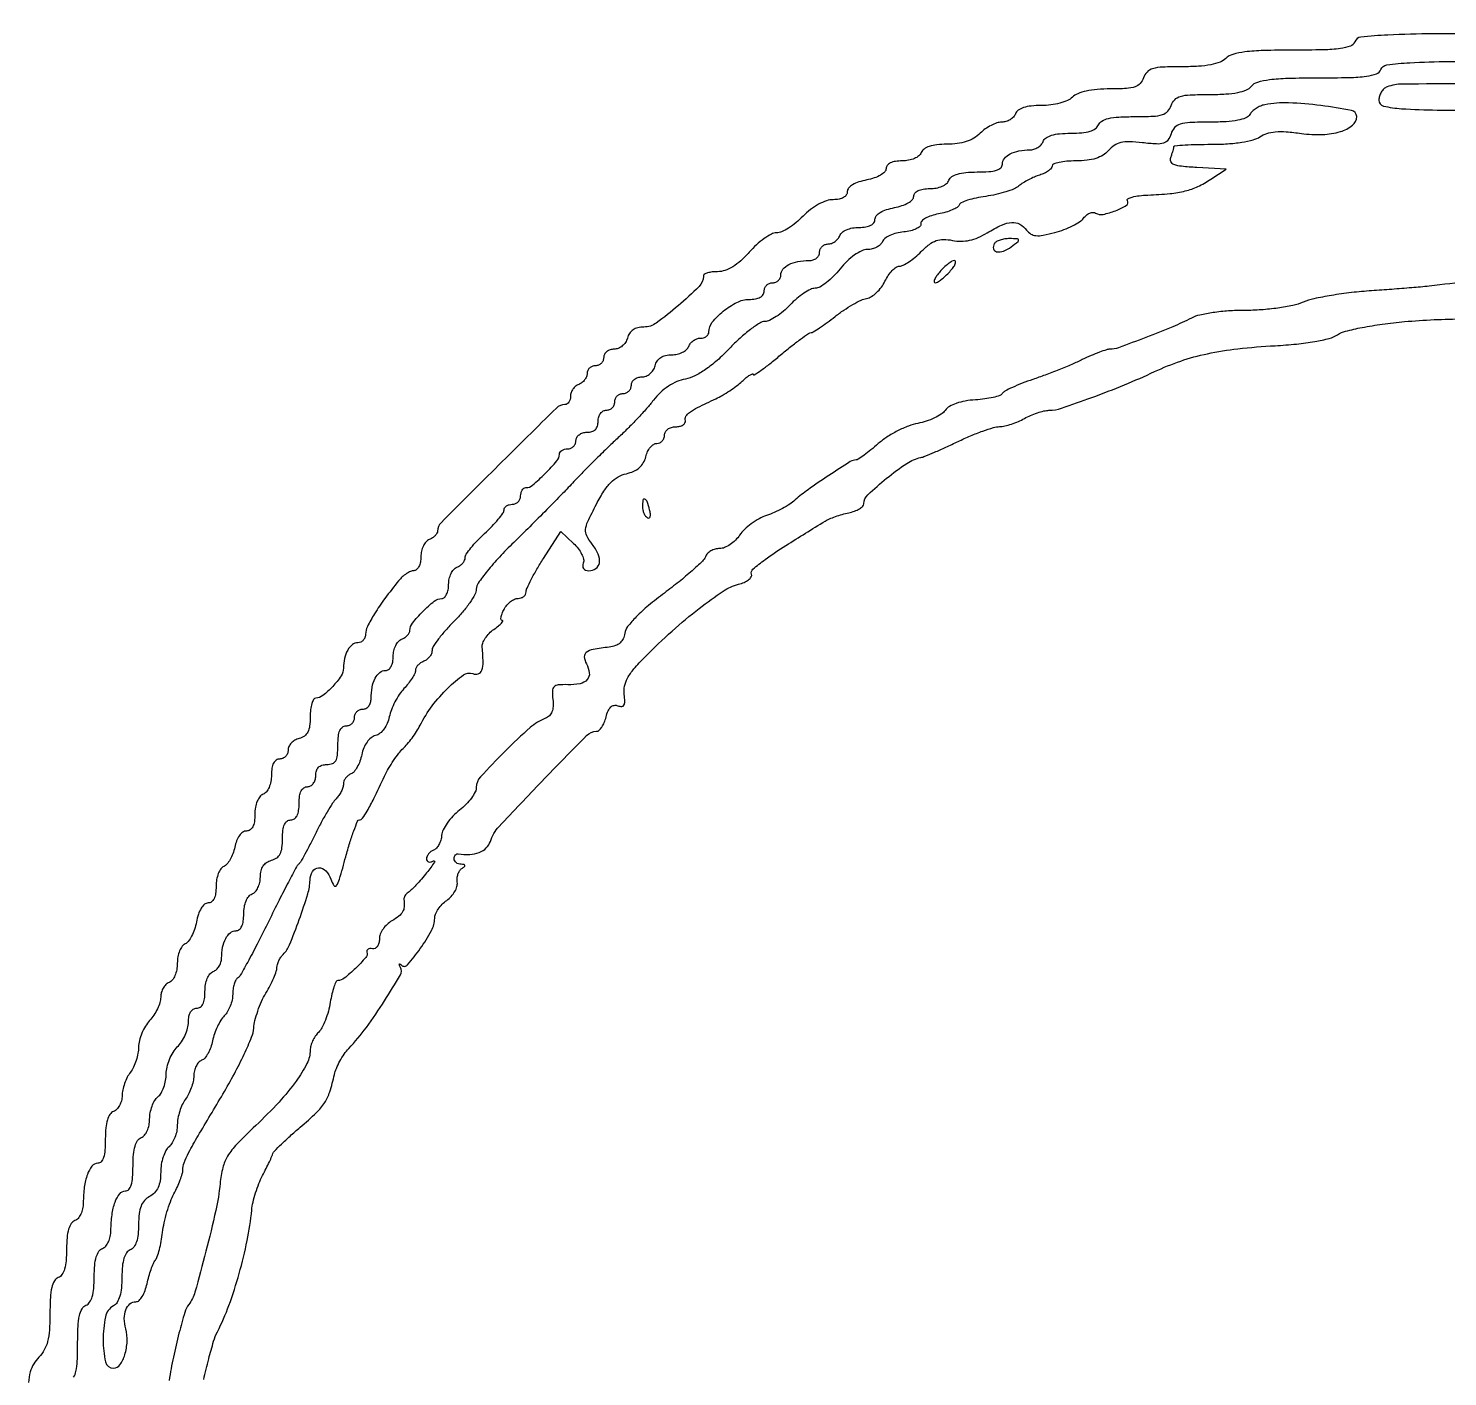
# Model space of a CAD drawing. Extents: x 166 to 1835, y 45 to 1905.
# Drawn here: x 172.1 to 428.4, y 1601.5 to 1844.9 of the extents above; entities that cross this region are included whole.
import ezdxf

# ---------------------------------------------------------------- set-up
doc = ezdxf.new("R2010")
doc.units = 0

msp = doc.modelspace()

# ---------------------------------------------------------------- linework, layer by layer
for points in [[(443.178417, 1844, 0.001398), (425.83474, 1843.951503, 0.010483), (417.618287, 1843.733242, 0.01409), (412.766876, 1843.365278, 0.282286), (411.638374, 1842.5, -0.218145), (410.858859, 1841.736794, -0.053019), (409.064414, 1841.29894, -0.027897), (405.997675, 1841.060449, -0.005458), (400.459956, 1841, 0.006581), (395.149956, 1840.930102, 0.024251), (391.803542, 1840.679264, 0.038172), (389.6108, 1840.235651, 0.128062), (388.357143, 1839.5, -0.107362), (387.315633, 1838.830227, -0.042287), (385.664848, 1838.367903, -0.032143), (383.423228, 1838.087869, -0.015005), (380.495959, 1838, 0.00954), (376.936217, 1837.932075, 0.060146), (375.147058, 1837.646451, 0.129068), (374.129863, 1837.043374, 0.118444), (373.5, 1836, -0.107793), (372.912102, 1834.978167, -0.128704), (371.984072, 1834.372864, -0.067613), (370.411838, 1834.075491, -0.012979), (367.504041, 1834, 0.020072), (365.123779, 1833.904407, 0.033752), (363.146493, 1833.610106, 0.041062), (361.616745, 1833.141399, 0.101852), (360.642857, 1832.5, -0.095142), (359.777007, 1831.913108, -0.036112), (358.391856, 1831.432801, -0.033602), (356.745482, 1831.108638, -0.031818), (355.040044, 1831, 0.024552), (353.204865, 1830.909833, 0.05307), (351.8225, 1830.623526, 0.074885), (350.872832, 1830.1533, 0.149892), (350.361626, 1829.5, -0.098143), (350.000393, 1828.926463, -0.066864), (349.399034, 1828.440625, -0.064008), (348.659707, 1828.112085, -0.07271), (347.893011, 1828, 0.081177), (347.024515, 1827.858061, 0.037663), (345.968572, 1827.4125, 0.036026), (344.904983, 1826.765372, 0.041718), (344, 1826, -0.063023), (342.870172, 1825.124004, -0.053414), (341.494131, 1824.498054, -0.047422), (339.862424, 1824.123882, -0.032672), (337.968615, 1824, 0.02532), (336.172929, 1823.909008, 0.053428), (334.809735, 1823.621285, 0.074685), (333.868725, 1823.15053, 0.148946), (333.361626, 1822.5, -0.134491), (332.929198, 1821.911606, -0.065461), (332.122682, 1821.429364, -0.056246), (331.068403, 1821.108095, -0.045886), (329.893011, 1821, 0.03711), (328.682759, 1820.910051, 0.074931), (327.770809, 1820.629994, 0.109615), (327.205325, 1820.185752, 0.173341), (327, 1819.611291, -0.197124), (326.756629, 1819.017975, -0.065953), (326.001714, 1818.431396, -0.051945), (324.878093, 1817.922788, -0.033967), (323.5, 1817.565978, 0.033062), (322.078104, 1817.200565, 0.056345), (320.964347, 1816.68948, 0.075152), (320.241972, 1816.089857, 0.184027), (320, 1815.454687, -0.150104), (319.817383, 1814.860091, -0.1139), (319.314562, 1814.393534, -0.084108), (318.511193, 1814.097216, -0.046419), (317.466296, 1814, 0.08319), (316.245865, 1813.795529, 0.04251), (314.82152, 1813.164632, 0.038767), (313.355333, 1812.205226, 0.034973), (312, 1811, -0.028622), (310.741375, 1809.851844, -0.03052), (309.385506, 1808.88125, -0.032047), (308.125873, 1808.19933, -0.108452), (307.217703, 1808, 0.122512), (306.301636, 1807.772122, 0.032009), (305.001116, 1806.971875, 0.030554), (303.591472, 1805.839623, 0.027095), (302.269333, 1804.5, -0.028389), (300.763889, 1802.982512, -0.045203), (299.30092, 1801.888086, -0.05418), (297.901037, 1801.22275, -0.084053), (296.585334, 1801, 0.029412), (295.594819, 1800.941683, 0.045886), (294.759442, 1800.76422, 0.05787), (294.176585, 1800.506278, 0.265633), (294, 1800.197346, -0.199287), (293.217552, 1798.312198, -0.019055), (289.484608, 1794.863429, -0.020658), (285.494034, 1791.724981, -0.157566), (283.250579, 1791, 0.058797), (282.164897, 1790.871887, 0.090034), (281.299827, 1790.491263, 0.098174), (280.674543, 1789.860445, 0.08256), (280.289749, 1789, -0.081717), (279.948101, 1788.232588, -0.073995), (279.368896, 1787.584907, -0.076311), (278.645137, 1787.149974, -0.097502), (277.883369, 1787, 0.078143), (277.163903, 1786.886866, 0.090403), (276.55324, 1786.559375, 0.100781), (276.144994, 1786.072067, 0.124756), (276, 1785.5, -0.099038), (275.885486, 1784.927543, -0.097945), (275.559375, 1784.440625, -0.097945), (275.072457, 1784.114514, -0.099038), (274.5, 1784, 0.091732), (273.92737, 1783.894051, 0.095925), (273.440625, 1783.590803, 0.099462), (273.114899, 1783.13847, 0.106859), (273, 1782.606989, -0.096313), (272.888097, 1782.031441, -0.06686), (272.559375, 1781.454091, -0.064359), (272.073431, 1780.962529, -0.074185), (271.5, 1780.638374, 0.081035), (270.926585, 1780.303843, 0.065663), (270.440625, 1779.782009, 0.06652), (270.112085, 1779.159833, 0.088478), (270, 1778.531385, -0.063004), (269.925925, 1777.945863, -0.081089), (269.708267, 1777.449844, -0.098264), (269.385618, 1777.117923, -0.152072), (269.006865, 1777, 0.196625), (267.480271, 1776.375525, 0.001302), (257.027481, 1766.05161, 0.001293), (246.624857, 1755.670044, 0.198504), (246, 1754.158145, -0.133021), (245.890691, 1753.754545, -0.062549), (245.559375, 1753.322243, -0.055469), (245.073737, 1752.928625, -0.051017), (244.5, 1752.638374, 0.125259), (243.925762, 1752.232199, 0.06413), (243.440625, 1751.488259, 0.057561), (243.111542, 1750.542288, 0.055002), (243, 1749.531385, -0.048504), (242.905801, 1748.56263, -0.068504), (242.624658, 1747.743594, -0.088688), (242.210155, 1747.191919, -0.189603), (241.722241, 1747, 0.105088), (241.128503, 1746.873817, 0.040783), (240.387353, 1746.468601, 0.038102), (239.629962, 1745.883181, 0.03839), (238.972241, 1745.190981, 0.011967), (236.504029, 1742.00538, 0.020274), (234.613701, 1739.21069, 0.021618), (233.327918, 1736.917069, 0.117463), (233, 1735.540493, -0.089226), (232.894201, 1734.952337, -0.095086), (232.590803, 1734.45252, -0.099874), (232.138424, 1734.118129, -0.109801), (231.606989, 1734, 0.17167), (230.614007, 1733.648717, 0.093632), (229.76724, 1732.651574, 0.07435), (229.19363, 1731.167748, 0.055169), (229, 1729.418213, -0.149456), (228.567634, 1728.004054, -0.03798), (227.061581, 1726.100554, -0.037354), (225.300641, 1724.457286, -0.170672), (224, 1724, 0.272829), (223.614645, 1723.772817, 0.054561), (223.29375, 1723.006135, 0.043907), (223.072586, 1721.912992, 0.027974), (223, 1720.616631, -0.030283), (222.899176, 1718.953436, -0.088252), (222.563573, 1717.857432, -0.121928), (221.947986, 1717.149655, -0.089365), (221, 1716.710251, 0.070024), (220.235545, 1716.391003, 0.069688), (219.5875, 1715.872748, 0.075597), (219.150168, 1715.241886, 0.114309), (219, 1714.59362, -0.093023), (218.885834, 1713.985284, -0.096327), (218.559375, 1713.468126, -0.099226), (218.072328, 1713.122, -0.105398), (217.5, 1713, 0.149554), (216.856373, 1712.803082, 0.125312), (216.379623, 1712.267831, 0.083878), (216.090779, 1711.369109, 0.035916), (216, 1710.106989, -0.045886), (215.891905, 1708.931597, -0.056246), (215.570636, 1707.877318, -0.065461), (215.088394, 1707.070802, -0.134491), (214.5, 1706.638374, 0.136118), (213.901561, 1706.195612, 0.067387), (213.421176, 1705.373225, 0.056447), (213.105577, 1704.28116, 0.042163), (213, 1703.031385, -0.032745), (212.91142, 1701.680251, -0.083989), (212.624232, 1700.746948, -0.130059), (212.141194, 1700.201474, -0.147905), (211.475, 1700, 0.158685), (210.827513, 1699.789199, 0.079586), (210.214333, 1699.172412, 0.06329), (209.703728, 1698.231543, 0.04338), (209.362786, 1697.063928, -0.038474), (209.035577, 1695.901139, -0.041622), (208.540403, 1694.833893, -0.045587), (207.962068, 1694.004161, -0.126813), (207.387786, 1693.595313, 0.151892), (206.855248, 1693.175236, 0.057587), (206.407662, 1692.328735, 0.050212), (206.102575, 1691.230616, 0.042689), (206, 1690.031385, -0.033428), (205.911778, 1688.713264, -0.078601), (205.630031, 1687.770969, -0.120551), (205.16734, 1687.207338, -0.162275), (204.545313, 1687, 0.182447), (203.913431, 1686.761492, 0.075149), (203.31527, 1686.049791, 0.056813), (202.806662, 1684.956455, 0.034129), (202.447017, 1683.569269, -0.033763), (202.097393, 1682.216668, -0.038875), (201.580718, 1680.988312, -0.042533), (200.98512, 1680.040181, -0.140537), (200.401704, 1679.600654, 0.147045), (199.864107, 1679.184795, 0.058997), (199.411751, 1678.361732, 0.051576), (199.103718, 1677.297011, 0.044669), (199, 1676.138374, -0.044998), (198.892486, 1674.946136, -0.056315), (198.572561, 1673.883287, -0.065923), (198.090757, 1673.073188, -0.134855), (197.5, 1672.638374, 0.106206), (196.926322, 1672.264134, 0.066569), (196.440625, 1671.622851, 0.062299), (196.111962, 1670.825173, 0.066697), (196, 1669.989571, -0.074659), (195.857598, 1669.0412, -0.036141), (195.4125, 1667.894768, -0.034821), (194.76545, 1666.743938, -0.042078), (194, 1665.769625, 0.05165), (193.234255, 1664.755654, 0.036608), (192.5875, 1663.483769, 0.037103), (192.145082, 1662.162332, 0.062305), (192, 1661.002568, -0.046637), (191.892952, 1659.857394, -0.031257), (191.568717, 1658.581768, -0.031484), (191.094484, 1657.374677, -0.052615), (190.531803, 1656.44113, 0.046049), (189.967092, 1655.531386, 0.03055), (189.485547, 1654.40005, 0.030739), (189.150234, 1653.233414, 0.051164), (189.031803, 1652.218615, -0.060383), (188.907899, 1651.303368, -0.059313), (188.568717, 1650.438304, -0.064632), (188.076312, 1649.750377, -0.114006), (187.5, 1649.361626, 0.153735), (186.836327, 1648.834217, 0.0754), (186.36812, 1647.849181, 0.051552), (186.087059, 1646.389195, 0.021796), (186, 1644.393011, -0.018361), (185.925779, 1642.372579, -0.057973), (185.671274, 1641.043897, -0.105964), (185.236701, 1640.278188, -0.214043), (184.616631, 1640, 0.231553), (183.589385, 1639.497324, 0.07795), (182.759826, 1637.996848, 0.055374), (182.204576, 1635.716223, 0.030764), (182.013655, 1632.856989, -0.052597), (181.897005, 1631.803358, -0.056117), (181.563386, 1630.821278, -0.062899), (181.075436, 1630.051946, -0.129093), (180.5, 1629.638374, 0.155974), (179.830833, 1629.101807, 0.075505), (179.363725, 1628.095948, 0.050637), (179.085405, 1626.59075, 0.020416), (179, 1624.5, -0.020416), (178.914595, 1622.40925, -0.050637), (178.636275, 1620.904052, -0.075505), (178.169167, 1619.898193, -0.155974), (177.5, 1619.361626, 0.172846), (176.797761, 1618.759595, 0.073106), (176.338054, 1617.587643, 0.04369), (176.075561, 1615.732186, 0.013304), (176, 1612.893011, -0.015906), (175.904015, 1609.876559, -0.046169), (175.580307, 1607.816934, -0.065185), (174.972061, 1606.286764, -0.069326), (174, 1605, 0.066227), (173.061602, 1603.773602, 0.061388), (172.447183, 1602.313255, 0.047795), (172.106349, 1600.441417, 0.021152)], [(180.27061, 1601.361556, 0.087127), (180.695903, 1602.405334, 0.042914), (180.935201, 1604.274559, 0.010388), (181, 1607.393011, -0.011668), (181.07289, 1610.515989, -0.04136), (181.331167, 1612.501667, -0.071323), (181.788397, 1613.737265, -0.178759), (182.5, 1614.361626, 0.155974), (183.169167, 1614.898193, 0.075505), (183.636275, 1615.904052, 0.050637), (183.914595, 1617.40925, 0.020416), (184, 1619.5, -0.020416), (184.085405, 1621.59075, -0.050637), (184.363725, 1623.095948, -0.075505), (184.830833, 1624.101807, -0.155974), (185.5, 1624.638374, 0.129093), (186.075436, 1625.051946, 0.062899), (186.563386, 1625.821278, 0.056117), (186.897005, 1626.803358, 0.052597), (187.013655, 1627.856989, -0.030764), (187.204576, 1630.716223, -0.055374), (187.759826, 1632.996848, -0.07795), (188.589385, 1634.497324, -0.231553), (189.616631, 1635, 0.217465), (190.239736, 1635.28446, 0.104875), (190.673678, 1636.068904, 0.056659), (190.926708, 1637.43533, 0.017478), (191, 1639.531385, -0.02066), (191.085702, 1641.604631, -0.050807), (191.364513, 1643.101481, -0.075496), (191.83182, 1644.103484, -0.155561), (192.5, 1644.638374, 0.133108), (193.078648, 1645.061222, 0.063498), (193.562709, 1645.853869, 0.055829), (193.889582, 1646.874737, 0.049624), (194, 1647.984544, -0.047994), (194.110843, 1649.13663, -0.041442), (194.440625, 1650.306943, -0.043501), (194.924804, 1651.323631, -0.086885), (195.5, 1652, 0.089397), (196.075355, 1652.683429, 0.043142), (196.559375, 1653.724485, 0.040938), (196.889143, 1654.929421, 0.046361), (197, 1656.122445, -0.058398), (197.146283, 1657.370636, -0.038971), (197.5875, 1658.742218, -0.039057), (198.234049, 1660.023889, -0.060101), (199, 1661, 0.053359), (199.765647, 1661.949173, 0.038504), (200.4125, 1663.146875, 0.03911), (200.854738, 1664.396892, 0.065559), (201, 1665.5, -0.04716), (201.09863, 1666.543379, -0.088208), (201.4, 1667.333333, -0.118484), (201.88002, 1667.822179, -0.140575), (202.5, 1668, 0.152856), (203.150444, 1668.203606, 0.126816), (203.626294, 1668.755231, 0.082094), (203.911547, 1669.691694, 0.032976), (204, 1671.031385, -0.042163), (204.105577, 1672.28116, -0.056447), (204.421176, 1673.373225, -0.067387), (204.901561, 1674.195612, -0.136118), (205.5, 1674.638374, 0.09438), (206.07349, 1674.993631, 0.066826), (206.559375, 1675.576941, 0.064712), (206.887878, 1676.289777, 0.075792), (207, 1677.025201, -0.046466), (207.183713, 1678.997784, -0.074377), (207.737509, 1680.592645, -0.099659), (208.57872, 1681.630016, -0.174432), (209.606989, 1682, 0.176029), (210.190566, 1682.212022, 0.111223), (210.635118, 1682.794035, 0.073722), (210.912101, 1683.744479, 0.034111), (211, 1685.031385, -0.042163), (211.105577, 1686.28116, -0.056447), (211.421176, 1687.373225, -0.067387), (211.901561, 1688.195612, -0.136118), (212.5, 1688.638374, 0.12349), (213.074172, 1689.041508, 0.064447), (213.559375, 1689.775342, 0.058029), (213.888415, 1690.706833, 0.055966), (214, 1691.700608, -0.056491), (214.126348, 1692.815342, -0.090445), (214.503658, 1693.692743, -0.099856), (215.133358, 1694.32222, -0.082786), (216, 1694.710251, 0.089365), (216.947986, 1695.149655, 0.121928), (217.563573, 1695.857432, 0.088252), (217.899176, 1696.953436, 0.030283), (218, 1698.616631, -0.027079), (218.083359, 1700.154667, -0.077408), (218.360836, 1701.186105, -0.129037), (218.834785, 1701.779489, -0.161425), (219.5, 1702, 0.152103), (220.148955, 1702.202091, 0.12651), (220.625, 1702.75, 0.082504), (220.911037, 1703.677925, 0.033607), (221, 1705, -0.033607), (221.088963, 1706.322075, -0.082504), (221.375, 1707.25, -0.12651), (221.851045, 1707.797909, -0.152103), (222.5, 1708, 0.130775), (223.075754, 1708.153209, 0.10214), (223.5625, 1708.583333, 0.08892), (223.888136, 1709.230589, 0.072314), (224, 1710, -0.072254), (224.126841, 1710.873159, -0.124864), (224.5, 1711.5, -0.124864), (225.126841, 1711.873159, -0.072254), (226, 1712, 0.087745), (227.002462, 1712.177287, 0.177212), (227.607143, 1712.6875, 0.10769), (227.917816, 1713.67572, 0.022514), (228, 1715.5, -0.025511), (228.081893, 1717.104033, -0.075863), (228.357143, 1718.166667, -0.129352), (228.830552, 1718.773926, -0.164293), (229.5, 1719, 0.099038), (230.072457, 1719.114514, 0.097945), (230.559375, 1719.440625, 0.097945), (230.885486, 1719.927543, 0.099038), (231, 1720.5, -0.099038), (231.114514, 1721.072457, -0.097945), (231.440625, 1721.559375, -0.097945), (231.927543, 1721.885486, -0.099038), (232.5, 1722, 0.127041), (233.072049, 1722.147731, 0.100761), (233.559375, 1722.563475, 0.089645), (233.886981, 1723.185377, 0.076657), (234, 1723.918213, -0.044447), (234.181156, 1725.952071, -0.074217), (234.730114, 1727.576793, -0.101077), (235.569989, 1728.625071, -0.175225), (236.606989, 1729, 0.162974), (237.163881, 1729.186471, 0.105769), (237.612426, 1729.704301, 0.078788), (237.903662, 1730.512622, 0.047177), (238, 1731.531385, -0.055002), (238.111542, 1732.542288, -0.057561), (238.440625, 1733.488259, -0.06413), (238.925762, 1734.232199, -0.125259), (239.5, 1734.638374, 0.054073), (240.073676, 1734.933, 0.057096), (240.559375, 1735.33925, 0.063801), (240.890058, 1735.790193, 0.127003), (241, 1736.216042, -0.16976), (241.468438, 1737.555985, -0.027837), (243.324082, 1739.636671, -0.027951), (245.4007, 1741.498665, -0.166836), (246.75, 1741.982723, 0.191531), (247.227504, 1742.180288, 0.086223), (247.632812, 1742.738519, 0.066765), (247.907899, 1743.561315, 0.047365), (248, 1744.531385, -0.055002), (248.111542, 1745.542288, -0.057561), (248.440625, 1746.488259, -0.06413), (248.925762, 1747.232199, -0.125259), (249.5, 1747.638374, 0.061798), (250.073549, 1747.944184, 0.060555), (250.559375, 1748.382688, 0.065893), (250.888948, 1748.881367, 0.113584), (251, 1749.363914, -0.150391), (251.19247, 1749.989341, -0.019775), (252.028125, 1751.119635, -0.021518), (253.159699, 1752.411873, -0.016505), (254.5, 1753.726033, 0.014822), (255.840446, 1755.031517, 0.019814), (256.971875, 1756.297462, 0.017379), (257.816859, 1757.397592, 0.156309), (258, 1757.969109, -0.143992), (258.11561, 1758.362231, -0.099485), (258.440625, 1758.697176, -0.083873), (258.926617, 1758.922874, -0.066954), (259.5, 1759, 0.099038), (260.072457, 1759.114514, 0.097945), (260.559375, 1759.440625, 0.097945), (260.885486, 1759.927543, 0.099038), (261, 1760.5, -0.061768), (261.071128, 1761.073566, -0.080164), (261.280398, 1761.559375, -0.09778), (261.590495, 1761.88455, -0.154765), (261.954545, 1762, 0.179479), (263.1722, 1762.451636, 0.018763), (265.442421, 1764.557579, 0.018763), (267.548364, 1766.8278, 0.179479), (268, 1768.045455, -0.154765), (268.11545, 1768.409505, -0.09778), (268.440625, 1768.719602, -0.080164), (268.926434, 1768.928872, -0.061768), (269.5, 1769, 0.099038), (270.072457, 1769.114514, 0.097945), (270.559375, 1769.440625, 0.097945), (270.885486, 1769.927543, 0.099038), (271, 1770.5, -0.130775), (271.153209, 1771.075754, -0.10214), (271.583333, 1771.5625, -0.08892), (272.230589, 1771.888136, -0.072314), (273, 1772, 0.072254), (273.873159, 1772.126841, 0.124864), (274.5, 1772.5, 0.124864), (274.873159, 1773.126841, 0.072254), (275, 1774, -0.072314), (275.111864, 1774.769411, -0.08892), (275.4375, 1775.416667, -0.10214), (275.924246, 1775.846791, -0.130775), (276.5, 1776, 0.099038), (277.072457, 1776.114514, 0.097945), (277.559375, 1776.440625, 0.097945), (277.885486, 1776.927543, 0.099038), (278, 1777.5, -0.099038), (278.114514, 1778.072457, -0.097945), (278.440625, 1778.559375, -0.097945), (278.927543, 1778.885486, -0.099038), (279.5, 1779, 0.099038), (280.072457, 1779.114514, 0.097945), (280.559375, 1779.440625, 0.097945), (280.885486, 1779.927543, 0.099038), (281, 1780.5, -0.124756), (281.144994, 1781.072067, -0.100781), (281.55324, 1781.559375, -0.090403), (282.163903, 1781.886866, -0.078143), (282.883369, 1782, 0.097502), (283.645137, 1782.149974, 0.076311), (284.368896, 1782.584907, 0.073995), (284.948101, 1783.232588, 0.081717), (285.289749, 1784, -0.082786), (285.67778, 1784.866642, -0.099856), (286.307257, 1785.496342, -0.090445), (287.184658, 1785.873652, -0.056491), (288.299392, 1786, 0.055966), (289.293167, 1786.111585, 0.058029), (290.224658, 1786.440625, 0.064447), (290.958492, 1786.925828, 0.12349), (291.361626, 1787.5, -0.081035), (291.696157, 1788.073415, -0.065663), (292.217991, 1788.559375, -0.06652), (292.840167, 1788.887915, -0.088478), (293.468615, 1789, 0.070733), (294.053864, 1789.083209, 0.086296), (294.550156, 1789.325784, 0.100243), (294.881957, 1789.686128, 0.136938), (295, 1790.109053, -0.170355), (295.615538, 1791.86326, -0.05379), (297.602121, 1793.861733, -0.053485), (300.067869, 1795.456285, -0.115735), (302.25, 1795.982723, 0.039797), (303.428254, 1796.084107, 0.0849), (304.288787, 1796.383466, 0.121551), (304.809465, 1796.864739, 0.146737), (305, 1797.5, -0.099038), (305.114514, 1798.072457, -0.097945), (305.440625, 1798.559375, -0.097945), (305.927543, 1798.885486, -0.099038), (306.5, 1799, 0.091732), (307.07263, 1799.105949, 0.095925), (307.559375, 1799.409197, 0.099462), (307.885101, 1799.86153, 0.106859), (308, 1800.393011, -0.175225), (308.374929, 1801.430011, -0.101077), (309.423207, 1802.269886, -0.074217), (311.047929, 1802.818844, -0.044447), (313.081787, 1803, 0.076657), (313.814623, 1803.113019, 0.089645), (314.436525, 1803.440625, 0.100761), (314.852269, 1803.927951, 0.127041), (315, 1804.5, -0.101174), (315.117025, 1805.072412, -0.098422), (315.449844, 1805.559375, -0.097427), (315.946902, 1805.885603, -0.096942), (316.531385, 1806, 0.088478), (317.159833, 1806.112085, 0.06652), (317.782009, 1806.440625, 0.065663), (318.303843, 1806.926585, 0.081035), (318.638374, 1807.5, -0.134491), (319.070802, 1808.088394, -0.065461), (319.877318, 1808.570636, -0.056246), (320.931597, 1808.891905, -0.045886), (322.106989, 1809, 0.036369), (323.348797, 1809.090446, 0.080296), (324.252812, 1809.375707, 0.119288), (324.799489, 1809.839318, 0.15881), (325, 1810.454687, -0.184027), (325.241972, 1811.089857, -0.075152), (325.964347, 1811.68948, -0.056345), (327.078104, 1812.200565, -0.033062), (328.5, 1812.565978, 0.033967), (329.878093, 1812.922788, 0.051945), (331.001714, 1813.431396, 0.065953), (331.756629, 1814.017975, 0.197124), (332, 1814.611291, -0.173341), (332.205325, 1815.185752, -0.109615), (332.770809, 1815.629994, -0.074931), (333.682759, 1815.910051, -0.03711), (334.893011, 1816, 0.045886), (336.068403, 1816.108095, 0.056246), (337.122682, 1816.429364, 0.065461), (337.929198, 1816.911606, 0.134491), (338.361626, 1817.5, -0.155561), (338.896516, 1818.16818, -0.075496), (339.898519, 1818.635487, -0.050807), (341.395369, 1818.914298, -0.02066), (343.468615, 1819, 0.017388), (345.573034, 1819.073205, 0.057237), (346.936764, 1819.326854, 0.106724), (347.716255, 1819.763777, 0.215042), (348, 1820.393011, -0.174432), (348.369984, 1821.42128, -0.099659), (349.407355, 1822.262491, -0.074377), (351.002216, 1822.816287, -0.046466), (352.974799, 1823, 0.075792), (353.710223, 1823.112122, 0.064712), (354.423059, 1823.440625, 0.066826), (355.006369, 1823.92651, 0.09438), (355.361626, 1824.5, -0.15415), (355.890745, 1825.164718, -0.075429), (356.879625, 1825.632718, -0.051383), (358.347979, 1825.913255, -0.021529), (360.361626, 1826, 0.021529), (362.375273, 1826.086745, 0.051383), (363.843628, 1826.367282, 0.075429), (364.832507, 1826.835282, 0.15415), (365.361626, 1827.5, -0.173702), (365.966893, 1828.203645, -0.072872), (367.147843, 1828.662994, -0.043348), (369.021827, 1828.924845, -0.013048), (371.901228, 1829, 0.010696), (375.201328, 1829.070605, 0.062959), (376.904779, 1829.360445, 0.129288), (377.886502, 1829.964286, 0.114212), (378.5, 1831, -0.117901), (379.127781, 1832.042445, -0.129119), (380.140415, 1832.645614, -0.060496), (381.918594, 1832.931751, -0.009676), (385.444943, 1833, 0.014318), (388.387871, 1833.08429, 0.034695), (390.543669, 1833.358749, 0.048252), (392.072941, 1833.81914, 0.122919), (393, 1834.5, -0.148554), (394.130401, 1835.245657, -0.041017), (396.237107, 1835.686287, -0.024932), (399.550551, 1835.933076, -0.006123), (405.015456, 1836, 0.005338), (410.649926, 1836.060159, 0.027529), (413.759415, 1836.298178, 0.052336), (415.576908, 1836.735282, 0.21937), (416.361626, 1837.5, -0.275911), (417.444256, 1838.350625, -0.018003), (421.581181, 1838.730351, -0.012198), (428.648289, 1838.950461, -0.001685), (443.34617, 1839, -0.001803)], [(443.229802, 1834.909101, 0.000717), (420.285735, 1834.878922, 0.091166), (417.485736, 1834.356153, 0.094947), (416.917693, 1834.003385, 0.066839), (416.436435, 1833.42295, 0.06461), (416.111051, 1832.712966, 0.075315), (416, 1831.979899, 0.34852), (416.845653, 1830.914057, 0.040347), (420.076996, 1830.429909, 0.015147), (426.512037, 1830.186684, 0.001203), (443.574309, 1830.09998, -0.002046)], [(434.214865, 1799.406252, 0.012149), (427, 1798.598403, -0.010216), (425.094405, 1798.377574, -0.002486), (421.941224, 1798.093127, -0.002548), (418.321787, 1797.803323, -0.002535), (414.693529, 1797.549901, 0.012655), (411.060449, 1797.222137, 0.012429), (407.426548, 1796.709525, 0.012398), (404.265693, 1796.102319, 0.04533), (402.321405, 1795.489825, -0.046415), (400.460392, 1794.90799, -0.017458), (397.769311, 1794.431237, -0.016923), (394.747232, 1794.107895, -0.018188), (391.782168, 1794, 0.01687), (388.858402, 1793.901324, 0.018665), (386.045578, 1793.605456, 0.019398), (383.651363, 1793.167515, 0.064852), (382.154292, 1792.622346, -0.021021), (378.809533, 1791.061084, -0.007547), (373.925582, 1789.112696, -0.004255), (368.981322, 1787.274287, -0.087088), (367.418503, 1787, 0.080622), (366.802018, 1786.899945, 0.010149), (365.525257, 1786.445303, 0.011712), (364.021996, 1785.834731, 0.009478), (362.437829, 1785.111671, -0.011071), (360.573742, 1784.268015, -0.005614), (358.193152, 1783.284917, -0.005573), (355.712294, 1782.3248, -0.008283), (353.517582, 1781.544628, 0.011618), (351.569673, 1780.837519, 0.015522), (349.83913, 1780.100766, 0.012703), (348.450249, 1779.414478, 0.134013), (347.991777, 1778.986695, -0.175735), (347.540454, 1778.629644, -0.022972), (346.342568, 1778.29108, -0.024448), (344.829995, 1778.014857, -0.018204), (343.140501, 1777.853292, 0.028545), (341.290018, 1777.637647, 0.040333), (339.684463, 1777.221331, 0.047275), (338.430349, 1776.64797, 0.108283), (337.666306, 1775.951704, -0.094094), (336.958904, 1775.269715, -0.033876), (335.734759, 1774.582167, -0.032161), (334.257891, 1773.992761, -0.032893), (332.728619, 1773.602826, 0.046785), (331.041396, 1773.122404, 0.025596), (329.077895, 1772.240649, 0.025294), (327.158749, 1771.132012, 0.036546), (325.596604, 1769.950676, -0.008773), (324.262637, 1768.820263, -0.012472), (323.035325, 1767.866761, -0.008528), (321.987912, 1767.121373, -0.151504), (321.596545, 1767, 0.141939), (320.544261, 1766.695138, 0.004211), (316.641471, 1764.180277, 0.00893), (312.911276, 1761.635471, 0.029398), (310.586905, 1759.773726, -0.040187), (309.622898, 1759.035117, -0.019216), (308.279627, 1758.238985, -0.018911), (306.805117, 1757.510689, -0.025551), (305.418813, 1756.973206, 0.044983), (304.054965, 1756.382576, 0.032201), (302.648514, 1755.494985, 0.032716), (301.408667, 1754.465945, 0.058214), (300.558855, 1753.44948, -0.051654), (299.796057, 1752.512452, -0.04718), (298.835404, 1751.719535, -0.050277), (297.831361, 1751.177167, -0.099023), (296.945562, 1751, 0.067812), (296.13538, 1750.889612, 0.062651), (295.360511, 1750.565674, 0.066665), (294.736219, 1750.086889, 0.104632), (294.369855, 1749.521444, -0.110925), (293.822853, 1748.699786, -0.009621), (291.9605, 1746.988142, -0.012287), (289.624869, 1745.023099, -0.009235), (286.964536, 1742.973709, 0.01416), (284.095318, 1740.718036, 0.024797), (281.873014, 1738.671904, 0.027903), (280.333497, 1736.921101, 0.131797), (279.813296, 1735.702266, -0.074259), (279.517958, 1734.710968, -0.101909), (278.963161, 1733.967246, -0.095005), (278.126712, 1733.468897, -0.05727), (277, 1733.200965, 0.014228), (274.095905, 1732.769468, 0.113648), (272.858038, 1732.242773, 0.268945), (272.505124, 1731.445514, 0.095961), (272.887101, 1730.210955, -0.093368), (273.409783, 1728.551879, -0.215299), (273.025487, 1727.331705, -0.16518), (271.728718, 1726.59926, -0.053374), (269.5, 1726.420351, 0.02512), (267.782446, 1726.379662, 0.179585), (267.039725, 1726.039668, 0.19706), (266.736709, 1725.316901, 0.031079), (266.822055, 1723.746265, -0.041552), (266.863832, 1722.494664, -0.080922), (266.654927, 1721.520201, -0.102716), (266.195806, 1720.815425, -0.105965), (265.498653, 1720.361109, 0.090128), (262.736311, 1718.681996, 0.014732), (258.158524, 1714.370853, 0.01059), (253.735065, 1709.760799, 0.188063), (253, 1707.875609, -0.122273), (252.794563, 1707.04809, -0.037701), (252.104632, 1705.952604, -0.035188), (251.118423, 1704.799989, -0.032173), (249.951938, 1703.759489, 0.037151), (248.773559, 1702.687149, 0.035842), (247.751429, 1701.43998, 0.038033), (247.015869, 1700.209735, 0.097219), (246.741099, 1699.213093, -0.052975), (246.58309, 1698.34985, -0.053413), (246.247446, 1697.54162, -0.05867), (245.794841, 1696.904333, -0.117952), (245.28916, 1696.557467, 0.067904), (244.796291, 1696.286925, 0.062679), (244.378691, 1695.887781, 0.066672), (244.095895, 1695.426168, 0.104504), (244, 1694.972368, 0.139677), (244.101334, 1694.616701, 0.183984), (244.367188, 1694.41385, 0.136029), (244.771556, 1694.406779, 0.067561), (245.25, 1694.602233, -0.798217), (245.452403, 1694.383322, -0.018983), (244.030971, 1692.470324, -0.014276), (242.09329, 1690.195544, -0.04951), (240.66459, 1688.896864, 0.049464), (240.351361, 1688.612194, 0.049266), (240.099671, 1688.271186, 0.053748), (239.9421, 1687.927595, 0.114402), (239.91459, 1687.638197, -0.047365), (239.964993, 1686.325584, -0.114297), (239.694492, 1685.398466, -0.102313), (239.020484, 1684.622834, -0.03341), (237.75, 1683.781937, 0.060427), (236.889427, 1683.143091, 0.05268), (236.160937, 1682.289069, 0.055466), (235.665049, 1681.359728, 0.095121), (235.5, 1680.5, -0.061879), (235.407264, 1679.75353, -0.093534), (235.132812, 1679.160938, -0.122642), (234.725577, 1678.813391, -0.166466), (234.25, 1678.75, 0.066204), (233.790023, 1678.780024, 0.126441), (233.440625, 1678.664788, 0.172978), (233.256684, 1678.426851, 0.148335), (233.25, 1678.108851, -0.253946), (233.032425, 1677.153272, -0.020044), (231.17331, 1675.202456, -0.022581), (229.15452, 1673.416694, -0.171418), (227.974799, 1673, 0.294161), (227.66076, 1672.797742, 0.024017), (227.282319, 1671.845844, 0.026207), (226.920165, 1670.576754, 0.016754), (226.627337, 1669.070958, -0.027743), (226.276469, 1667.456766, -0.026019), (225.743128, 1665.855585, -0.026955), (225.119586, 1664.486807, -0.076158), (224.499529, 1663.642386, 0.049101), (223.925577, 1662.943098, 0.03784), (223.440487, 1662.082972, 0.038874), (223.108215, 1661.200634, 0.070729), (223, 1660.439463, -0.119451), (222.414181, 1658.022323, -0.037506), (220.452743, 1654.826921, -0.030517), (217.370672, 1651.066002, -0.016474), (213.155471, 1646.809115, 0.010968), (209.739751, 1643.43474, 0.054743), (208.090381, 1641.310321, 0.077538), (207.222975, 1639.235804, 0.035677), (206.726367, 1636.341767, -0.029917), (205.947587, 1631.46748, -0.008803), (204.177472, 1624.102109, -0.005502), (202.183026, 1616.737345, -0.093598), (201.068616, 1614.5, 0.090338), (200.347561, 1613.075527, 0.008685), (199.303449, 1609.317959, 0.011547), (198.293284, 1605.014698, 0.012477), (197.511421, 1600.778742, -0.040697)], [(203.765756, 1600.943513, -0.009302), (204.670347, 1604.683898, -0.008856), (205.560155, 1607.854519, -0.04436), (206.24371, 1609.566034, 0.029328), (208.322167, 1614.348153, 0.019141), (210.175873, 1620.07422, 0.018927), (211.616047, 1626.037806, 0.025182), (212.442388, 1631.551813, -0.03339), (212.675412, 1632.949875, -0.017739), (213.139392, 1634.643545, -0.01758), (213.738641, 1636.348323, -0.026024), (214.392095, 1637.791335, 0.003823), (215.039768, 1639.067622, 0.004736), (215.62235, 1640.266045, 0.003907), (216.093733, 1641.279927, 0.034988), (216.265382, 1641.739522, -0.123104), (216.533097, 1642.193868, -0.005833), (217.800205, 1643.45161, -0.009291), (219.363591, 1644.912268, -0.006525), (221.174555, 1646.5, 0.012982), (224.138, 1649.166609, 0.058894), (225.622334, 1650.94882, 0.068638), (226.539035, 1652.897294, 0.02155), (227.368355, 1656.019899, -0.046446), (227.727508, 1657.143712, -0.025441), (228.360809, 1658.444695, -0.025146), (229.144524, 1659.71108, -0.036409), (229.968619, 1660.735942, 0.02795), (233.141825, 1664.548438, 0.017552), (236.432387, 1669.32586, 0.0093), (239.308108, 1674.022052, 0.268495), (239.316595, 1675.382835, -0.018608), (239.106581, 1675.785086, -0.229852), (239.107908, 1675.953082, -0.458837), (239.217664, 1675.981187, -0.031663), (239.501026, 1675.755315, 0.422199), (240.578322, 1675.822958, 0.023644), (242.861826, 1678.754202, 0.028355), (244.907319, 1682.032497, 0.123321), (245.482098, 1684.230743, -0.098526), (245.644115, 1685.003142, -0.047127), (246.129893, 1685.897957, -0.044208), (246.833681, 1686.768444, -0.047918), (247.662218, 1687.475962, 0.055234), (248.469074, 1688.185584, 0.053683), (249.109802, 1689.061027, 0.058315), (249.499549, 1689.962566, 0.111595), (249.553858, 1690.745219, -0.062148), (249.532913, 1691.47095, -0.057398), (249.688344, 1692.200347, -0.061333), (249.987452, 1692.824098, -0.104321), (250.391641, 1693.234687, 0.02625), (250.859766, 1693.581666, 0.273293), (250.937951, 1693.797932, 0.321471), (250.785026, 1693.943881, 0.031947), (250.25, 1693.984687, -0.07833), (249.772489, 1694.065963, -0.089546), (249.367188, 1694.289252, -0.099425), (249.096112, 1694.617406, -0.123684), (249, 1695, -0.075146), (249.056406, 1695.373191, -0.101574), (249.220313, 1695.671464, -0.119953), (249.464378, 1695.848335, -0.137085), (249.75, 1695.881579, 0.051193), (251.803947, 1695.769931, 0.080001), (253.532902, 1696.134208, 0.098695), (254.80304, 1696.937738, 0.126327), (255.534005, 1698.107142, -0.110881), (257.115561, 1700.817659, -0.004662), (264.833414, 1708.964367, -0.003068), (272.923813, 1717.244124, -0.200324), (274.734736, 1718, 0.193268), (275.18295, 1718.179974, 0.056762), (275.666222, 1718.761083, 0.047846), (276.10753, 1719.599088, 0.035813), (276.433464, 1720.590921, -0.038785), (276.810191, 1721.714789, -0.103736), (277.290027, 1722.404705, -0.154766), (277.878466, 1722.688422, -0.127834), (278.573505, 1722.610167, 0.094427), (279.263957, 1722.485872, 0.270055), (279.667267, 1722.726374, 0.137073), (279.822541, 1723.380354, 0.023452), (279.711416, 1724.665846, -0.08562), (279.767401, 1726.150258, -0.074034), (280.311892, 1727.613132, -0.051228), (281.460414, 1729.268779, -0.017833), (283.429783, 1731.406141, -0.014698), (288.364574, 1736.107934, -0.017844), (293.266615, 1740.204672, -0.017707), (297.596595, 1743.32903, -0.086147), (300.352223, 1744.552266, 0.040436), (301.371705, 1744.897746, 0.062572), (302.171641, 1745.369177, 0.085588), (302.645657, 1745.885696, 0.228152), (302.705512, 1746.369339, -0.304705), (302.957073, 1747.292495, -0.022046), (305.138324, 1749.017527, -0.01589), (308.915283, 1751.56435, -0.002982), (316, 1755.962116, -0.037678), (316.766047, 1756.355343, -0.015047), (317.867188, 1756.780959, -0.01479), (319.087173, 1757.170631, -0.018054), (320.25, 1757.459491, 0.034535), (321.302872, 1757.758174, 0.0475), (322.192187, 1758.177272, 0.056876), (322.809827, 1758.645782, 0.20485), (323, 1759.090481, -0.20623), (323.700915, 1760.717556, -0.018888), (327.087836, 1763.685171, -0.023637), (330.747592, 1766.378695, -0.096232), (333.286069, 1767.438007, 0.046411), (334.030942, 1767.665337, 0.00458), (335.759033, 1768.392151, 0.00575), (337.805041, 1769.302867, 0.00453), (340, 1770.33446, -0.012277), (342.252349, 1771.350727, -0.013697), (344.471875, 1772.216478, -0.013086), (346.395281, 1772.850347, -0.067497), (347.5, 1773.025667, 0.050698), (348.443533, 1773.14318, 0.022851), (349.646875, 1773.477399, 0.022345), (350.896248, 1773.949509, 0.028343), (352, 1774.5, -0.027581), (353.098059, 1775.049742, -0.022293), (354.330077, 1775.519732, -0.022834), (355.508708, 1775.851263, -0.052574), (356.421539, 1775.964565, 0.076512), (358.689657, 1776.356623, 0.006899), (364.141104, 1778.270833, 0.009612), (370.088504, 1780.582462, 0.012084), (375.5, 1782.960885, -0.027795), (380.20926, 1784.856523, -0.028902), (385.039291, 1786.189765, -0.025299), (390.524567, 1787.080323, -0.014161), (397.262285, 1787.634344, 0.011642), (401.134974, 1787.93315, 0.01828), (404.441525, 1788.38847, 0.020044), (407.046492, 1788.953184, 0.081801), (408.522376, 1789.606618, -0.082757), (409.987264, 1790.251859, -0.0142), (412.96273, 1790.921497, -0.014738), (416.616742, 1791.524285, -0.011229), (420.64742, 1791.975832, -0.021503), (431.285181, 1792.466644, -0.004867)]]:
    msp.add_lwpolyline(points, format="xyb")
for points in [[(395.393285, 1831.138531, 0.054754), (394.609775, 1830.897837, 0.042229), (393.821243, 1830.475363, 0.043362), (393.144276, 1829.946777, 0.074805), (392.70031, 1829.388531, -0.167015), (391.979789, 1828.760031, -0.048877), (390.550758, 1828.335706, -0.034447), (388.451325, 1828.078094, -0.013308), (385.517698, 1828, 0.009206), (381.865519, 1827.932754, 0.063799), (380.103419, 1827.640703, 0.137929), (379.105301, 1827.006839, 0.106281), (378.462476, 1825.881773, -0.078731), (377.907551, 1824.7742, -0.163237), (377.132724, 1824.214503, -0.089703), (375.845874, 1824.055387, -0.014085), (373.290243, 1824.270753, 0.019654), (370.928526, 1824.443316, 0.064033), (369.37011, 1824.295986, 0.090387), (368.206947, 1823.800867, 0.070109), (367.172914, 1822.88898, -0.076885), (366.187005, 1822.042881, -0.061495), (364.914829, 1821.454919, -0.050148), (363.300444, 1821.111025, -0.027424), (361.277759, 1821, 0.020544), (359.638156, 1820.932603, 0.033135), (358.256592, 1820.726045, 0.035923), (357.251376, 1820.429936, 0.312767), (357, 1820.067388, -0.184767), (356.844662, 1819.661376, -0.054165), (356.339063, 1819.207315, -0.0464), (355.61127, 1818.78012, -0.035578), (354.75, 1818.449107, 0.027599), (353.778923, 1818.093553, 0.018991), (352.720312, 1817.589808, 0.019194), (351.735734, 1817.025414, 0.036587), (351, 1816.486688, -0.078461), (350.128251, 1815.953928, -0.021828), (348.61875, 1815.40579, -0.021465), (346.832771, 1814.927338, -0.021025), (345, 1814.599922, 0.018726), (343.252782, 1814.296069, 0.026433), (341.727058, 1813.886131, 0.025019), (340.550641, 1813.436102, 0.211074), (340.17722, 1813.026613, -0.179605), (339.84453, 1812.614145, -0.03252), (338.952766, 1812.159344, -0.031398), (337.784694, 1811.741121, -0.023905), (336.462133, 1811.426918, 0.032042), (335.17828, 1811.099769, 0.049414), (334.129499, 1810.641041, 0.063595), (333.440151, 1810.129838, 0.253036), (333.284914, 1809.645259, -0.262216), (333.128121, 1809.183353, -0.072322), (332.465288, 1808.743115, -0.053321), (331.44419, 1808.387257, -0.033276), (330.192661, 1808.182365, 0.038282), (328.886498, 1807.955097, 0.044315), (327.695394, 1807.537278, 0.049648), (326.776852, 1807.005045, 0.146029), (326.335672, 1806.432365, -0.11356), (325.966733, 1805.884382, -0.065894), (325.317973, 1805.420749, -0.06056), (324.503398, 1805.106754, -0.061812), (323.643011, 1804.999971, 0.110961), (322.597749, 1804.765096, 0.043721), (321.317344, 1804.015851, 0.038808), (319.971012, 1802.894671, 0.031349), (318.707368, 1801.499971, -0.02742), (317.512617, 1800.160316, -0.03176), (316.232579, 1799.028116, -0.033447), (315.046094, 1798.227118, -0.132505), (314.204121, 1798, 0.114832), (313.358027, 1797.803086, 0.031607), (312.16424, 1797.11875, 0.030179), (310.871659, 1796.148206, 0.02748), (309.661987, 1795, -0.02763), (308.451594, 1793.8518, -0.030276), (307.15687, 1792.88125, -0.031726), (305.960148, 1792.197177, -0.114461), (305.110104, 1792, 0.143653), (304.177099, 1791.726294, 0.020286), (302.519454, 1790.564594, 0.021751), (300.625813, 1788.984649, 0.016958), (298.706703, 1787.113511, -0.01989), (296.484942, 1784.972544, -0.030563), (294.385182, 1783.322627, -0.036014), (292.45373, 1782.183425, -0.068973), (290.750395, 1781.612952, 0.056645), (289.219765, 1781.141797, 0.043774), (287.686186, 1780.305443, 0.041653), (286.24485, 1779.163483, 0.039792), (284.988562, 1777.782007, -0.016378), (283.760942, 1776.298177, -0.00786), (282.094986, 1774.472398, -0.007783), (280.295226, 1772.619844, -0.011024), (278.632665, 1771.032566, 0.006847), (276.855093, 1769.363642, 0.00359), (274.68739, 1767.241577, 0.00357), (272.496294, 1765.034283, 0.005473), (270.632665, 1763.087698, -0.005069), (268.579607, 1760.939782, -0.002036), (265.731158, 1758.04327, -0.002015), (262.637008, 1754.947483, -0.002547), (259.75, 1752.111178, 0.013082), (257.164651, 1749.461914, 0.017764), (254.982813, 1746.931204, 0.014785), (253.335447, 1744.747979, 0.155445), (253, 1743.695061, -0.125799), (252.754275, 1742.733861, -0.025557), (251.825, 1741.223841, -0.025457), (250.531277, 1739.534956, -0.021457), (249, 1737.882938, 0.01581), (247.468242, 1736.267376, 0.020495), (246.175, 1734.688184, 0.018661), (245.218527, 1733.313465, 0.143614), (245, 1732.568346, -0.098732), (244.888178, 1732.007575, -0.06686), (244.559375, 1731.44274, -0.063892), (244.073442, 1730.95962, -0.072245), (243.5, 1730.638374, 0.057805), (242.92639, 1730.338368, 0.05888), (242.440625, 1729.916601, 0.064987), (242.110554, 1729.442714, 0.120223), (242, 1728.989571, -0.115384), (241.870479, 1728.435783, -0.025751), (241.392335, 1727.58297, -0.025419), (240.723213, 1726.63233, -0.022164), (239.931352, 1725.708187, 0.041727), (239.096402, 1724.652945, 0.026461), (238.299111, 1723.301692, 0.026523), (237.652704, 1721.881451, 0.043671), (237.279696, 1720.616722, -0.051138), (236.912989, 1719.438359, -0.057456), (236.324744, 1718.407803, -0.064065), (235.59194, 1717.638982, -0.106815), (234.797351, 1717.236755, 0.107419), (233.994917, 1716.829353, 0.065614), (233.263306, 1716.05332, 0.058074), (232.677431, 1715.003169, 0.048907), (232.306817, 1713.784086, -0.037427), (231.980335, 1712.614506, -0.040989), (231.490428, 1711.543368, -0.044897), (230.920833, 1710.711923, -0.129218), (230.35781, 1710.307063, 0.07752), (229.838748, 1710.009083, 0.065059), (229.398857, 1709.550863, 0.066757), (229.101392, 1709.008606, 0.092368), (229, 1708.46444, -0.077366), (228.906392, 1707.863095, -0.037945), (228.614802, 1707.142902, -0.036484), (228.190532, 1706.424554, -0.043809), (227.688689, 1705.821429, 0.051437), (227.033817, 1705.00957, 0.01017), (226.046483, 1703.41942, 0.010676), (224.969114, 1701.511119, 0.009743), (223.939615, 1699.5, -0.005448), (222.961572, 1697.548251, -0.007551), (222.039559, 1695.821875, -0.00498), (221.233062, 1694.3988, -0.089341), (220.894583, 1694, 0.098561), (220.531989, 1693.55661, 0.001696), (219.065448, 1690.77779, 0.004241), (217.391261, 1687.512164, 0.002802), (215.5205, 1683.732901, -0.004719), (213.630336, 1679.950978, -0.006991), (211.896364, 1676.6757, -0.003507), (210.374083, 1673.940733, -0.126242), (209.876842, 1673.423884, 0.139335), (209.539207, 1673.054361, 0.042756), (209.257572, 1672.345098, 0.039068), (209.064639, 1671.459187, 0.034097), (209, 1670.512412, -0.05436), (208.888973, 1669.494218, -0.038623), (208.555441, 1668.394355, -0.039126), (208.06639, 1667.381567, -0.064422), (207.486607, 1666.629464, 0.059406), (206.863247, 1665.837332, 0.027467), (206.24187, 1664.681111, 0.026738), (205.714715, 1663.379273, 0.033485), (205.374393, 1662.121964, -0.037755), (205.042768, 1660.936953, -0.041189), (204.543813, 1659.850941, -0.045117), (203.962867, 1659.007542, -0.128458), (203.387786, 1658.595313, 0.121438), (202.854195, 1658.223883, 0.063529), (202.39832, 1657.549047, 0.057432), (202.083589, 1656.693467, 0.056012), (201.968197, 1655.781385, -0.051164), (201.849766, 1654.766586, -0.030739), (201.514453, 1653.59995, -0.03055), (201.032908, 1652.468614, -0.046049), (200.468197, 1651.55887, 0.05367), (199.905449, 1650.620752, 0.031475), (199.431283, 1649.39881, 0.031173), (199.107156, 1648.101877, 0.045676), (199, 1646.931315, -0.049359), (198.889176, 1645.811425, -0.04183), (198.559375, 1644.668341, -0.043757), (198.075075, 1643.67076, -0.084867), (197.5, 1643, 0.099612), (196.923888, 1642.286849, 0.041249), (196.440625, 1641.138975, 0.038692), (196.11083, 1639.783614, 0.040357), (196, 1638.412739, -0.037325), (195.88246, 1636.840405, -0.069187), (195.520345, 1635.615256, -0.082914), (194.896623, 1634.685698, -0.080917), (194, 1634, 0.084736), (193.057834, 1633.268077, 0.091578), (192.44208, 1632.282906, 0.067819), (192.103599, 1630.902953, 0.026282), (192, 1628.933431, -0.025713), (191.908593, 1627.157176, -0.053602), (191.620151, 1625.803436, -0.074574), (191.149131, 1624.866684, -0.14848), (190.5, 1624.361626, 0.153078), (189.838011, 1623.836941, 0.075343), (189.369471, 1622.857981, 0.051817), (189.087565, 1621.411256, 0.02223), (189, 1619.442701, -0.02406), (188.906237, 1617.495267, -0.047736), (188.612139, 1615.979296, -0.063737), (188.131603, 1614.886614, -0.130475), (187.464316, 1614.239968, 0.21793), (186.023722, 1612.270123, 0.050987), (185.60332, 1608.097141, 0.053971), (186.035277, 1604.161477, 0.35195), (187.480948, 1603, 0.24606), (188.637144, 1603.605657, 0.07659), (189.522404, 1605.425043, 0.065206), (189.930929, 1607.808687, 0.073956), (189.680832, 1610.112498, -0.060815), (189.430783, 1611.963189, -0.093793), (189.709888, 1613.548968, -0.126928), (190.454226, 1614.605458, -0.177976), (191.527534, 1615, 0.197577), (192.080851, 1615.227527, 0.059317), (192.659367, 1615.954688, 0.049344), (193.173546, 1617.005834, 0.036435), (193.536017, 1618.25, -0.015749), (193.861723, 1619.568683, -0.016504), (194.265392, 1620.843559, -0.016381), (194.685043, 1621.91783, -0.067488), (195.043139, 1622.515306, 0.088672), (195.387095, 1623.148175, 0.017135), (195.756982, 1624.40287, 0.017741), (196.090336, 1625.91534, 0.015557), (196.332715, 1627.515306, -0.025071), (196.631054, 1629.259929, -0.01703), (197.136574, 1631.210746, -0.01719), (197.755244, 1633.065279, -0.032681), (198.398888, 1634.5, 0.015577), (199.007519, 1635.741233, 0.016694), (199.522781, 1636.989923, 0.016463), (199.892722, 1638.087663, 0.071937), (199.993839, 1638.763569, -0.089246), (200.24112, 1640.100482, -0.031044), (201.048391, 1641.893784, -0.012056), (202.751005, 1644.943628, -0.001075), (207.233655, 1652.5, 0.011524), (209.302736, 1656.160034, 0.013628), (211.082674, 1659.714777, 0.012514), (212.419787, 1662.774922, 0.079505), (212.802534, 1664.422645, -0.045033), (213.021563, 1665.783605, -0.021533), (213.532948, 1667.480964, -0.021148), (214.223492, 1669.220045, -0.028201), (215.003087, 1670.729805, 0.014638), (215.767563, 1672.116716, 0.016775), (216.413407, 1673.485203, 0.016064), (216.881538, 1674.673516, 0.085999), (217, 1675.35716, -0.072523), (217.08134, 1675.915005, -0.038733), (217.331924, 1676.56684, -0.037569), (217.697478, 1677.205976, -0.047725), (218.129953, 1677.729953, 0.099985), (219.264789, 1679.439276, 0.010164), (221.018555, 1684.008838, 0.011794), (222.563619, 1688.63183, 0.069885), (222.967354, 1691.143011, -0.131982), (223.422158, 1692.710972, -0.252922), (224.520398, 1693.35531, -0.215744), (225.816426, 1692.822807, -0.108985), (226.74145, 1691.275651, 0.065499), (227.289657, 1690.14816, 0.538244), (227.76158, 1690.148217, 0.076029), (228.294177, 1691.30535, 0.003812), (229.417105, 1695.331828, -0.00853), (230.156047, 1697.887975, -0.013634), (230.883352, 1700.041224, -0.007418), (231.555289, 1701.784781, -0.306084), (231.873919, 1702, 0.241741), (232.445915, 1702.293714, 0.024837), (233.294778, 1703.61117, 0.017213), (234.481728, 1705.845685, 0.003501), (236.419109, 1709.888718, -0.0206), (237.157949, 1711.304255, -0.016832), (238.059438, 1712.755314, -0.017156), (238.980734, 1714.035283, -0.042132), (239.763761, 1714.888718, 0.032246), (240.529604, 1715.691034, 0.016431), (241.389777, 1716.788408, 0.016255), (242.205723, 1717.982488, 0.0234), (242.841836, 1719.093098, -0.043156), (245.022406, 1722.574127, -0.037474), (247.864758, 1725.809725, -0.035437), (250.664476, 1728.188313, -0.255293), (252.358706, 1728.415846, 0.177838), (253.33924, 1728.401714, 0.225583), (253.974616, 1729.031931, 0.091423), (254.221272, 1730.528032, 0.019701), (254.067551, 1733.159953, -0.116046), (254.16824, 1733.910711, -0.052769), (254.619448, 1734.799372, -0.048277), (255.318567, 1735.678667, -0.047928), (256.174903, 1736.409953, 0.014687), (256.995487, 1737.021406, 0.035179), (257.555596, 1737.532924, 0.08487), (257.776549, 1737.862176, 0.543873), (257.687322, 1738, -0.345948), (257.484502, 1738.159409, -0.098729), (257.466624, 1738.5875, -0.056064), (257.643113, 1739.232487, -0.028081), (258, 1740, -0.052011), (258.518128, 1740.764994, -0.050946), (259.186237, 1741.4125, -0.055403), (259.896259, 1741.854925, -0.112104), (260.535184, 1742, 0.077849), (261.094767, 1742.087658, 0.090255), (261.56971, 1742.34147, 0.10078), (261.88722, 1742.719122, 0.125202), (262, 1743.162453, -0.109353), (262.154222, 1743.85918, -0.010636), (262.920855, 1745.418462, -0.013084), (263.934262, 1747.254294, -0.009991), (265.134824, 1749.210106), (268.269649, 1754.095306), (270.56259, 1751.9412, -0.0409), (271.400475, 1751.014024, -0.048284), (272.024895, 1750.010508, -0.05512), (272.36431, 1749.080634, -0.152737), (272.320777, 1748.393547, 0.092999), (272.219384, 1747.839315, 0.154368), (272.363436, 1747.39091, 0.151375), (272.742114, 1747.10114, 0.088404), (273.309678, 1747, 0.153331), (274.60574, 1747.407022, 0.211902), (275.229118, 1748.436242, 0.137313), (275.000401, 1749.992068, 0.060272), (273.921682, 1751.794583, -0.044123), (272.950922, 1753.304144, -0.148311), (272.73282, 1754.445415, -0.084663), (273.133168, 1755.866674, -0.008774), (274.684717, 1758.990102, -0.021068), (276.058476, 1761.385433, -0.053291), (277.302743, 1762.958145, -0.071417), (278.601635, 1763.950485, -0.073532), (280.114648, 1764.525181, 0.050576), (281.422378, 1764.954591, 0.075127), (282.436575, 1765.602242, 0.08117), (283.160004, 1766.477822, 0.070778), (283.60935, 1767.579662, -0.050968), (283.944941, 1768.505472, -0.060263), (284.447153, 1769.289026, -0.070525), (285.03107, 1769.821787, -0.150829), (285.608408, 1770, 0.10697), (286.139346, 1770.114904, 0.099479), (286.59122, 1770.440625, 0.095894), (286.894165, 1770.927367, 0.091635), (287, 1771.5, -0.130775), (287.153209, 1772.075754, -0.10214), (287.583333, 1772.5625, -0.08892), (288.230589, 1772.888136, -0.072314), (289, 1773, 0.053617), (289.747185, 1773.080355, 0.086226), (290.339062, 1773.321086, 0.120896), (290.685815, 1773.677358, 0.191304), (290.75, 1774.093058, -0.186498), (290.863861, 1774.878779, -0.108858), (291.506833, 1775.597926, -0.041503), (292.966077, 1776.475504, -0.005436), (296.233121, 1778.044056, 0.022817), (297.426491, 1778.668932, 0.014572), (298.755845, 1779.497074, 0.014641), (300.014038, 1780.3869, 0.026302), (300.983121, 1781.198901, -0.015808), (301.757747, 1781.876126, -0.033279), (302.407542, 1782.34028, -0.056037), (302.852942, 1782.550931, -0.514466), (303, 1782.445837, 0.596448), (303.182382, 1782.347338, 0.008907), (304.436079, 1783.201788, 0.013108), (306.012983, 1784.381414, 0.007142), (307.88878, 1785.906882, -0.006286), (309.81065, 1787.475287, -0.009297), (311.538252, 1788.797646, -0.005101), (313.017111, 1789.863511, -0.154795), (313.447419, 1790, 0.140247), (313.863578, 1790.119072, 0.007863), (315.004843, 1790.855553, 0.011599), (316.34577, 1791.796745, 0.008202), (317.808638, 1792.91252, -0.018268), (319.368103, 1794.053069, -0.018475), (321.000926, 1795.072214, -0.018625), (322.484275, 1795.851649, -0.068308), (323.492386, 1796.174748, 0.097405), (324.350669, 1796.505622, 0.047361), (325.284962, 1797.225951, 0.044503), (326.147454, 1798.188942, 0.048667), (326.796952, 1799.262229, -0.036099), (327.395615, 1800.309984, -0.043123), (328.108219, 1801.19578, -0.048406), (328.824405, 1801.811862, -0.154631), (329.418202, 1802, 0.120839), (330.089709, 1802.164693, 0.02688), (331.114383, 1802.77165, 0.026418), (332.252412, 1803.621335, 0.022812), (333.354167, 1804.626894, -0.031082), (334.821671, 1805.922469, -0.079496), (336.060645, 1806.603274, -0.089086), (337.362229, 1806.821466, -0.04648), (339.003278, 1806.649344, 0.050257), (340.555133, 1806.498393, 0.053028), (342.077264, 1806.66561, 0.049097), (343.626928, 1807.167981, 0.033995), (345.262747, 1808.018712, -0.027292), (347.867469, 1809.417971, -0.092888), (349.724541, 1809.898393, -0.144299), (351.160526, 1809.579217, -0.107207), (352.389757, 1808.503418, 0.094181), (353.150923, 1807.801785, 0.119259), (354.056435, 1807.502191, 0.070374), (355.351844, 1807.577921, 0.015967), (357.5, 1808.082804, 0.025148), (359.11808, 1808.606581, 0.025274), (360.672643, 1809.289428, 0.026086), (361.961648, 1810.021616, 0.085393), (362.683465, 1810.679524, -0.057038), (363.209137, 1811.215959, -0.070742), (363.807932, 1811.575163, -0.084924), (364.384802, 1811.710015, -0.154659), (364.849549, 1811.592984, 0.189712), (366.202945, 1811.348655, 0.043966), (368.465833, 1812.009749, 0.047431), (370.403118, 1812.986287, 0.411837), (370.600421, 1813.837515, -0.434), (370.691433, 1814.172397, -0.055154), (371.469837, 1814.479967, -0.03746), (372.711588, 1814.720348, -0.019323), (374.290247, 1814.843241, 0.013441), (378.288942, 1815.107251, 0.037981), (381.046112, 1815.576949, 0.04814), (383.31132, 1816.380445, 0.035182), (385.645722, 1817.678278), (388.440002, 1819.5), (383.134208, 1819.805235, -0.010651), (380.364341, 1820.023861, -0.067635), (378.994114, 1820.352118, -0.1959), (378.437119, 1820.878447, -0.200942), (378.414207, 1821.637022, 0.008382), (378.638499, 1822.252154, 0.010077), (378.827923, 1822.838, 0.008898), (378.968186, 1823.33555, 0.064333), (379, 1823.581787, -0.392032), (379.156214, 1823.750403, -0.003673), (380.990889, 1823.87715, -0.009623), (383.178751, 1823.969934, -0.005785), (385.777494, 1824, 0.015914), (388.680515, 1824.092423, 0.022764), (391.241149, 1824.37309, 0.025132), (393.299241, 1824.800897, 0.087715), (394.527494, 1825.364471, -0.077631), (395.763008, 1825.961616, -0.053626), (397.291604, 1826.252602, -0.038903), (399.285645, 1826.258973, -0.015605), (402, 1825.970779, 0.041871), (405.82135, 1825.766941, 0.066121), (409.055787, 1826.297053, 0.092818), (411.233654, 1827.429787, 0.230476), (412, 1829.004001, 0.360564), (411.073774, 1830.121432, 0.014687), (405.519868, 1831.001799, 0.023459), (399.710111, 1831.472971, 0.055724)], [(346.542705, 1806.069098, 0.197491), (346.391238, 1805.15159, 0.298585), (346.956513, 1804.609868, 0.138609), (348.208561, 1804.724946, 0.070319), (349.602678, 1805.50023, 0.006106), (350.833285, 1806.455587, 0.281038), (350.938558, 1806.743534, 0.344616), (350.726836, 1806.925373, 0.00784), (349.309017, 1806.968197, 0.039371), (348.428172, 1806.91158, 0.042866), (347.592632, 1806.717205, 0.047182), (346.916727, 1806.424608, 0.129311)], [(336.732028, 1801, 0.022802), (336.13259, 1800.231608, 0.050934), (335.767955, 1799.5875, 0.107425), (335.683398, 1799.168898, 0.409911), (335.8548, 1799, 0.136932), (336.288424, 1799.121023, 0.025766), (336.976358, 1799.5875, 0.025828), (337.745791, 1800.234308, 0.021143), (338.5, 1801, 0.024267), (339.130555, 1801.768623, 0.056351), (339.504301, 1802.4125, 0.128028), (339.570256, 1802.824667, 0.386369), (339.377228, 1803, 0.132534), (338.907926, 1802.873379, 0.030089), (338.215443, 1802.4125, 0.029121), (337.456087, 1801.765585, 0.02472)], [(283, 1758.559017, 0.056553), (283.06726, 1757.966253, 0.049897), (283.266355, 1757.376706, 0.052741), (283.559445, 1756.877374, 0.095554), (283.906741, 1756.557637, 0.236417), (284.19888, 1756.53149, 0.238295), (284.393387, 1756.749762, 0.095442), (284.429487, 1757.266748, 0.033809), (284.29011, 1757.99862, 0.020231), (283.839479, 1759.475053, 0.209047), (283.416075, 1759.930595, 0.493596), (283.087262, 1759.747863, 0.036651)]]:
    msp.add_lwpolyline(points, format="xyb", close=True)

doc.saveas('drawing.dxf')
